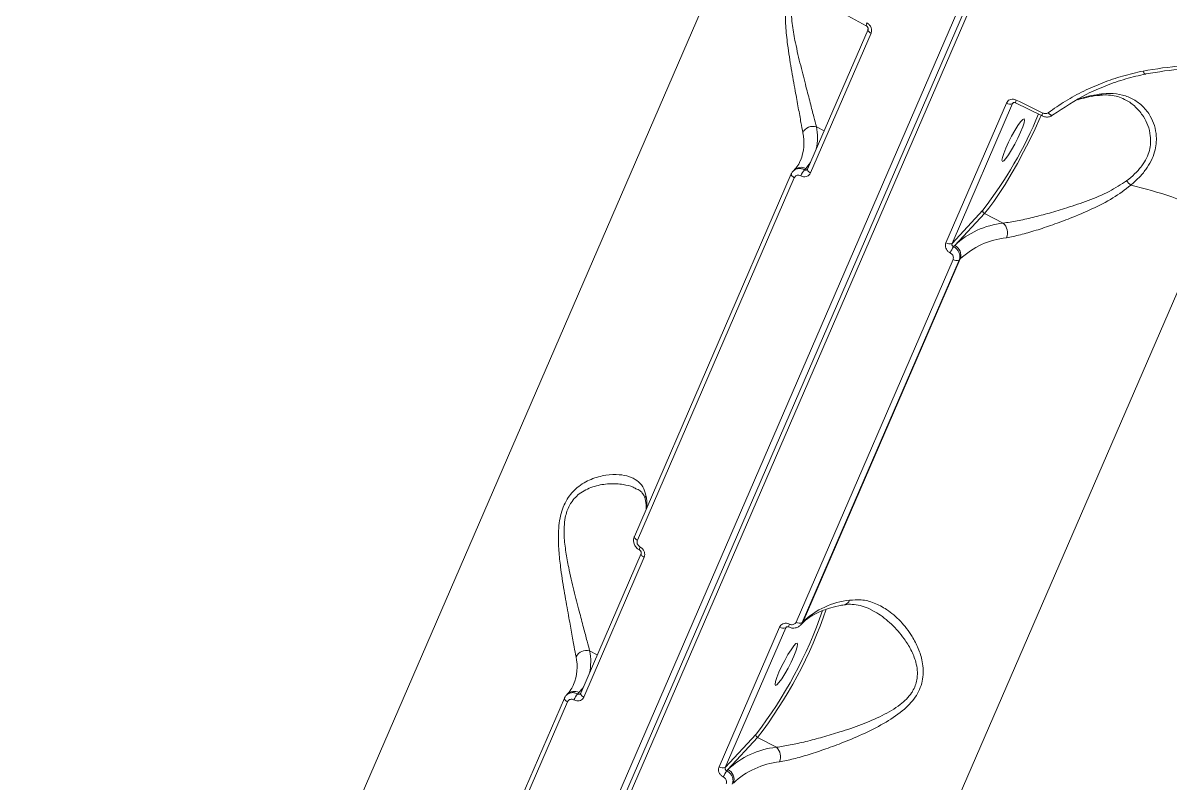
# Model space of a CAD drawing. Header units: millimetres. Extents: x -5550 to 7488, y -4093 to 4627.
# Drawn here: x -3147.2 to -2930.3, y 873.8 to 1017.5 of the extents above; entities that cross this region are included whole.
import ezdxf

# ---------------------------------------------------------------- set-up
doc = ezdxf.new("R2010")
doc.units = ezdxf.units.MM
doc.layers.add('DIKOM_ОБЪЕКТ', color=7, linetype='Continuous')

msp = doc.modelspace()

# ---------------------------------------------------------------- linework, layer by layer
at = {"layer": 'DIKOM_ОБЪЕКТ', "color": 7, "linetype": 'Continuous', "lineweight": 15}
for p, q in [((-2958.543, 1047.255), (-3131.536, 647.807)), ((-2957.387, 1047.079), (-3130.379, 647.631)), ((-3129.771, 646.897), (-2956.778, 1046.345)), ((-3014.859, 1029.317), (-3139.957, 740.46)), ((-2992.588, 1019.53), (-2987.72, 1016.894)), ((-2987.396, 1016.235), (-2998.834, 989.825)), ((-2998.258, 989.108), (-2986.821, 1015.518)), ((-2961.228, 1002.322), (-2972.666, 975.912)), ((-2971.504, 975.809), (-2960.067, 1002.219)), ((-2960.067, 1002.219), (-2959.918, 1002.379)), ((-2960.067, 1002.219), (-2959.99, 1002.332)), ((-2959.516, 1002.352), (-2954.491, 999.886)), ((-2943.773, 1003.779), (-2943.742, 1003.783)), ((-2997.138, 997.832), (-2995.69, 997.085)), ((-3001.361, 989.659), (-3001.568, 989.437)), ((-2999.181, 989.949), (-2999.399, 989.715)), ((-2998.43, 990.758), (-2999.181, 989.949)), ((-3001.899, 988.929), (-3031.565, 920.428)), ((-3030.995, 919.714), (-3001.329, 988.214)), ((-3001.862, 988.985), (-3001.899, 988.929)), ((-3047.51, 692.794), (-2922.412, 981.651)), ((-2965.661, 982.107), (-2971.504, 975.809)), ((-2971.008, 975.423), (-2965.399, 981.467)), ((-2961.833, 979.628), (-2965.399, 981.467)), ((-2971.226, 975.188), (-2971.008, 975.423)), ((-2971.323, 972.743), (-3000.989, 904.242)), ((-2999.833, 904.143), (-2970.167, 972.643)), ((-2969.962, 972.864), (-2999.628, 904.364)), ((-2970.167, 972.643), (-2969.962, 972.864)), ((-3030.287, 917.198), (-3041.724, 890.789)), ((-3041.149, 890.071), (-3029.711, 916.481)), ((-3004.119, 903.285), (-3015.556, 876.875)), ((-3014.395, 876.773), (-3002.957, 903.183)), ((-3002.957, 903.183), (-3002.809, 903.342)), ((-3002.957, 903.183), (-3002.88, 903.296)), ((-3000.129, 903.689), (-2999.923, 903.912)), ((-2999.628, 904.364), (-2999.833, 904.143)), ((-3040.029, 898.795), (-3038.58, 898.048)), ((-3041.32, 891.722), (-3042.071, 890.913)), ((-3044.79, 889.892), (-3074.456, 821.392)), ((-3044.753, 889.948), (-3044.79, 889.892)), ((-3044.252, 890.623), (-3044.458, 890.4)), ((-3042.071, 890.913), (-3042.289, 890.678)), ((-3073.885, 820.677), (-3044.219, 889.177)), ((-3008.551, 883.07), (-3014.395, 876.773)), ((-3013.898, 876.386), (-3008.29, 882.43)), ((-3004.724, 880.591), (-3008.29, 882.43)), ((-3014.116, 876.152), (-3013.898, 876.386))]:
    msp.add_line(p, q, dxfattribs=at)
at = {"layer": 'DIKOM_ОБЪЕКТ', "color": 7, "linetype": 'Continuous', "lineweight": 15, "flags": 128}
for points in [[(-2987.395, 1016.239), (-2987.402, 1016.219), (-2987.412, 1016.133), (-2987.387, 1016.035), (-2987.328, 1015.931), (-2987.239, 1015.823), (-2987.121, 1015.715), (-2986.98, 1015.612), (-2986.821, 1015.518)], [(-2934.872, 1007.82), (-2934.925, 1007.775), (-2934.985, 1007.765), (-2935.051, 1007.791), (-2935.121, 1007.851), (-2935.192, 1007.943), (-2935.262, 1008.063), (-2935.327, 1008.208), (-2935.386, 1008.373)], [(-2954.319, 1000.426), (-2954.949, 1000.734), (-2955.579, 1001.041), (-2956.208, 1001.349), (-2956.837, 1001.658), (-2957.466, 1001.967), (-2958.095, 1002.276), (-2958.723, 1002.585), (-2959.351, 1002.896)], [(-2965.399, 981.467), (-2964.567, 982.445), (-2963.621, 983.705), (-2962.584, 985.22), (-2961.478, 986.955), (-2960.327, 988.871), (-2959.158, 990.927), (-2957.997, 993.075), (-2956.869, 995.268), (-2955.8, 997.457), (-2954.814, 999.593), (-2954.589, 1000.1)], [(-2952.433, 1000.071), (-2952.5, 1000.023), (-2952.587, 1000.006), (-2952.691, 1000.019), (-2952.808, 1000.063), (-2952.935, 1000.134), (-2953.065, 1000.231), (-2953.196, 1000.351), (-2953.321, 1000.489)], [(-2958.539, 996.823), (-2959.049, 995.715), (-2959.631, 994.575), (-2960.239, 993.494), (-2960.822, 992.561), (-2961.334, 991.85), (-2961.733, 991.42), (-2961.988, 991.305), (-2962.076, 991.515), (-2961.991, 992.032), (-2961.741, 992.815), (-2961.344, 993.8), (-2960.834, 994.908), (-2960.252, 996.048), (-2959.645, 997.128), (-2959.061, 998.062), (-2958.55, 998.772), (-2958.15, 999.203), (-2957.896, 999.317), (-2957.808, 999.108), (-2957.892, 998.591), (-2958.143, 997.808), (-2958.539, 996.823)], [(-2999.181, 989.949), (-2998.513, 990.759), (-2998.291, 991.08)], [(-2998.834, 989.825), (-2998.84, 989.809), (-2998.849, 989.723), (-2998.824, 989.626), (-2998.766, 989.521), (-2998.676, 989.413), (-2998.559, 989.306), (-2998.418, 989.203), (-2998.258, 989.108)], [(-3001.899, 988.929), (-3001.905, 988.913), (-3001.915, 988.827), (-3001.89, 988.73), (-3001.832, 988.626), (-3001.744, 988.518), (-3001.627, 988.411), (-3001.487, 988.309), (-3001.329, 988.214)], [(-3031.565, 920.428), (-3031.571, 920.413), (-3031.581, 920.327), (-3031.556, 920.23), (-3031.498, 920.126), (-3031.41, 920.018), (-3031.293, 919.911), (-3031.153, 919.808), (-3030.995, 919.714)], [(-3030.285, 917.202), (-3030.293, 917.183), (-3030.303, 917.096), (-3030.278, 916.999), (-3030.219, 916.894), (-3030.13, 916.786), (-3030.012, 916.679), (-3029.871, 916.576), (-3029.711, 916.481)], [(-2999.923, 903.912), (-2999.801, 904.06), (-2999.628, 904.364)], [(-3001.43, 897.786), (-3001.94, 896.679), (-3002.522, 895.538), (-3003.13, 894.458), (-3003.713, 893.524), (-3004.225, 892.814), (-3004.624, 892.384), (-3004.878, 892.269), (-3004.967, 892.478), (-3004.882, 892.995), (-3004.631, 893.778), (-3004.235, 894.763), (-3003.725, 895.871), (-3003.143, 897.011), (-3002.535, 898.092), (-3001.952, 899.025), (-3001.44, 899.736), (-3001.041, 900.166), (-3000.787, 900.281), (-3000.699, 900.071), (-3000.783, 899.554), (-3001.034, 898.771), (-3001.43, 897.786)], [(-3042.071, 890.913), (-3041.404, 891.722), (-3041.181, 892.043)], [(-3044.79, 889.892), (-3044.796, 889.876), (-3044.805, 889.79), (-3044.781, 889.693), (-3044.723, 889.589), (-3044.634, 889.482), (-3044.518, 889.375), (-3044.378, 889.272), (-3044.219, 889.177)], [(-3041.724, 890.789), (-3041.731, 890.773), (-3041.74, 890.686), (-3041.715, 890.589), (-3041.657, 890.484), (-3041.567, 890.376), (-3041.45, 890.269), (-3041.308, 890.166), (-3041.149, 890.071)]]:
    msp.add_lwpolyline(points, dxfattribs=at)
at = {"layer": 'DIKOM_ОБЪЕКТ', "color": 7, "linetype": 'Continuous', "lineweight": 15}
for centre, radius, start, end in [((-3410.608, -907.764), 2000, 63.707735, 86.4319), ((-2986.97, 1017.019), 0.76, 144.85922, 189.45144), ((-2960.558, 1003.286), 1.174, 235.19474, 294.71555), ((-2958.391, 1002.307), 1.126, 148.47886, 177.70812), ((-2943.893, 1004.868), 1.096, 277.93591, 310.88834), ((-3028.252, 1030.504), 79.12, 322.28752, 337.53896), ((-2953.235, 999.783), 1.26, 149.32503, 175.32881), ((-2997.762, 995.747), 2.176, 73.35069, 153.62256), ((-3006.769, 995.824), 9.838, 347.33501, 11.77952), ((-3008.29, 994.817), 8.786, 337.59671, 12.4701), ((-3000.079, 988.362), 1.824, 60.49536, 134.66808), ((-2996.299, 987.023), 4.105, 139.03323, 157.85045), ((-2932.263, 992.698), 8.027, 219.07823, 227.37986), ((-2957.565, 902.427), 86.673, 66.07192, 76.74855), ((-2965.179, 981.93), 0.513, 159.89988, 244.57654), ((-2960.156, 963.858), 15.859, 96.07031, 133.17774), ((-2963.518, 977.81), 2.479, 337.70599, 47.188), ((-2959.627, 961.85), 15.104, 96.07158, 133.17813), ((-2971.995, 976.877), 1.175, 235.21394, 294.68674), ((-2965.668, 971.432), 6.708, 145.94652, 157.39944), ((-2971.889, 973.57), 2.052, 339.90011, 64.56903), ((-2970.658, 973.706), 1.171, 235.3467, 294.7643), ((-3027.963, 927.587), 1.547, 156.1216, 190.23531), ((-3039.288, 926.234), 10.107, 358.23242, 11.29585), ((-3029.851, 917.978), 0.77, 145.01432, 188.99289), ((-3075.812, 934.249), 85.114, 322.49576, 341.11503), ((-2989.292, 893.348), 15.106, 96.07303, 133.17421), ((-2992.174, 908.841), 1.368, 282.28677, 339.8019), ((-3074.266, 933.46), 82.81, 322.51911, 340.9336), ((-3003.448, 904.251), 1.175, 235.22262, 294.68767), ((-3001.268, 903.265), 1.141, 148.59913, 177.42881), ((-3000.324, 905.206), 1.171, 235.35113, 294.7716), ((-3040.652, 896.711), 2.175, 73.34225, 153.63489), ((-3049.66, 896.787), 9.838, 347.33543, 11.77911), ((-3051.194, 895.781), 8.799, 337.6233, 12.44351), ((-3042.97, 889.326), 1.824, 60.48323, 134.67405), ((-3039.183, 887.982), 4.113, 139.05234, 157.83135), ((-3008.07, 882.894), 0.513, 159.90398, 244.57244), ((-3003.046, 864.82), 15.861, 96.07237, 133.17569), ((-3006.408, 878.773), 2.478, 337.69957, 47.19441), ((-3014.886, 877.84), 1.174, 235.19474, 294.71555), ((-3014.78, 874.533), 2.052, 339.90011, 64.56903), ((-3002.517, 862.813), 15.105, 96.07283, 133.17688), ((-3008.563, 872.397), 6.703, 145.94296, 157.403)]:
    msp.add_arc(centre, radius, start, end, dxfattribs=at)
for points, knots in [([(-2956.211, 1047.443), (-2954.428, 1046.53), (-2949.258, 1043.884), (-2940.628, 1039.587), (-2930.298, 1034.591), (-2919.889, 1029.712), (-2909.41, 1024.953), (-2898.868, 1020.318), (-2888.272, 1015.81), (-2877.628, 1011.431), (-2866.946, 1007.187), (-2856.234, 1003.08), (-2845.499, 999.112), (-2834.749, 995.287), (-2823.993, 991.608), (-2813.238, 988.078), (-2802.493, 984.699), (-2791.766, 981.473), (-2781.065, 978.404), (-2770.397, 975.493), (-2759.771, 972.743), (-2749.195, 970.156), (-2738.677, 967.733), (-2728.224, 965.477), (-2717.845, 963.389), (-2707.547, 961.471), (-2697.338, 959.725), (-2687.226, 958.151), (-2677.217, 956.751), (-2667.321, 955.525), (-2657.543, 954.476), (-2647.892, 953.603), (-2638.375, 952.908), (-2628.998, 952.391), (-2619.769, 952.052), (-2610.695, 951.891), (-2601.783, 951.91), (-2593.038, 952.107), (-2584.468, 952.483), (-2576.079, 953.038), (-2567.878, 953.771), (-2559.87, 954.682), (-2552.062, 955.77), (-2544.46, 957.034), (-2537.068, 958.474), (-2529.893, 960.089), (-2522.941, 961.877), (-2516.216, 963.838), (-2509.723, 965.969), (-2503.469, 968.27), (-2497.457, 970.738), (-2491.692, 973.373), (-2486.178, 976.171), (-2480.921, 979.131), (-2475.925, 982.251), (-2471.19, 985.527), (-2466.732, 988.962), (-2462.888, 992.211), (-2460.653, 994.382), (-2459.708, 995.299)], [0, 0, 0, 0, 0.0093526, 0.0271224, 0.0448922, 0.0626619, 0.0804317, 0.0982017, 0.1159712, 0.1337409, 0.1515109, 0.1692808, 0.1870504, 0.2048205, 0.2225907, 0.2403612, 0.2581318, 0.2759023, 0.2936733, 0.3114445, 0.3292161, 0.346988, 0.3647601, 0.3825326, 0.4003058, 0.4180791, 0.4358532, 0.4536277, 0.4714026, 0.4891783, 0.5069546, 0.5247316, 0.5425094, 0.5602878, 0.5780672, 0.5958472, 0.6136283, 0.6314101, 0.6491928, 0.6669765, 0.6847609, 0.7025465, 0.7203326, 0.7381198, 0.7559073, 0.7736955, 0.7914839, 0.8092721, 0.8270598, 0.8448465, 0.8626315, 0.8804142, 0.8981937, 0.9159692, 0.9337395, 0.9515035, 0.9692603, 0.9870086, 1, 1, 1, 1]), ([(-3003.013, 1020.469), (-3003.021, 1019.277), (-3003.038, 1016.889), (-3002.561, 1012.958), (-3001.917, 1008.793), (-3001.184, 1004.783), (-3000.566, 1001.376), (-3000.074, 998.665), (-2999.827, 997.334), (-2999.711, 996.714)], [0, 0, 0, 0, 0.128153, 0.2567398, 0.4268151, 0.5968773, 0.7373095, 0.8775697, 1, 1, 1, 1]), ([(-2997.138, 997.832), (-2997.299, 998.438), (-2997.643, 999.735), (-2998.315, 1002.336), (-2999.158, 1005.569), (-3000.143, 1009.381), (-3001.053, 1013.279), (-3001.77, 1016.98), (-3001.901, 1019.227), (-3001.968, 1020.367)], [0, 0, 0, 0, 0.1227104, 0.2624634, 0.4060198, 0.5749277, 0.7482642, 0.8723706, 1, 1, 1, 1]), ([(-2986.821, 1015.518), (-2986.788, 1015.612), (-2986.704, 1015.85), (-2986.71, 1016.282), (-2986.869, 1016.755), (-2987.168, 1017.179), (-2987.45, 1017.364), (-2987.591, 1017.457)], [0, 0, 0, 0, 0.1406044, 0.3550717, 0.5698272, 0.7848333, 1, 1, 1, 1]), ([(-2987.72, 1016.892), (-2987.713, 1016.889), (-2987.663, 1016.867), (-2987.57, 1016.791), (-2987.465, 1016.668), (-2987.396, 1016.525), (-2987.368, 1016.39), (-2987.375, 1016.287), (-2987.392, 1016.254), (-2987.399, 1016.239)], [0, 0, 0, 0, 0.0279248, 0.1836576, 0.3448217, 0.5060855, 0.6757998, 0.8620519, 1, 1, 1, 1]), ([(-2920.543, 1009.225), (-2923.037, 1009.343), (-2928.083, 1009.581), (-2932.933, 1008.779), (-2935.386, 1008.373)], [0, 0, 0, 0, 0.4941813, 1, 1, 1, 1]), ([(-2934.872, 1007.82), (-2932.528, 1008.213), (-2927.785, 1009.008), (-2922.846, 1008.783), (-2920.348, 1008.669)], [0, 0, 0, 0, 0.4941657, 1, 1, 1, 1]), ([(-2935.386, 1008.373), (-2936.685, 1008.075), (-2939.281, 1007.481), (-2943.013, 1006.201), (-2946.624, 1004.627), (-2950.096, 1002.751), (-2952.246, 1001.243), (-2953.321, 1000.489)], [0, 0, 0, 0, 0.1978388, 0.3954999, 0.5931666, 0.7965901, 1, 1, 1, 1]), ([(-2952.433, 1000.071), (-2950.35, 1001.466), (-2947.194, 1003.581), (-2942.442, 1005.638), (-2938.725, 1006.932), (-2936.144, 1007.527), (-2934.872, 1007.82)], [0, 0, 0, 0, 0.3951695, 0.5986707, 0.802161, 1, 1, 1, 1]), ([(-2959.351, 1002.896), (-2959.453, 1002.939), (-2959.709, 1003.047), (-2960.15, 1003.085), (-2960.611, 1002.974), (-2961.003, 1002.717), (-2961.153, 1002.454), (-2961.228, 1002.322)], [0, 0, 0, 0, 0.1417724, 0.356717, 0.5713421, 0.7857371, 1, 1, 1, 1]), ([(-2959.984, 1002.329), (-2959.973, 1002.344), (-2959.944, 1002.383), (-2959.838, 1002.419), (-2959.675, 1002.41), (-2959.568, 1002.383), (-2959.518, 1002.353), (-2959.517, 1002.352)], [0, 0, 0, 0, 0.2167853, 0.5704175, 0.7842958, 0.9982883, 1, 1, 1, 1]), ([(-2947.819, 1002.916), (-2947.261, 1003.078), (-2946.11, 1003.413), (-2944.712, 1003.684), (-2943.848, 1003.758), (-2943.742, 1003.766)], [0, 0, 0, 0, 0.451823, 0.9330782, 1, 1, 1, 1]), ([(-2943.176, 1004.04), (-2944.561, 1003.853), (-2946.261, 1003.624), (-2947.497, 1003.06), (-2947.726, 1002.956)], [0, 0, 0, 0, 0.8151604, 1, 1, 1, 1]), ([(-2943.772, 1003.751), (-2943.535, 1003.785), (-2942.751, 1003.901), (-2941.538, 1003.832), (-2940.131, 1003.582), (-2939.316, 1003.209), (-2938.91, 1003.023)], [0, 0, 0, 0, 0.1237022, 0.410156, 0.7065655, 1, 1, 1, 1]), ([(-2937.698, 986.792), (-2937.177, 987.259), (-2936.135, 988.192), (-2934.823, 989.74), (-2933.808, 991.392), (-2932.966, 993.546), (-2932.759, 995.869), (-2933.192, 998.109), (-2934.035, 1000.034), (-2935.351, 1001.734), (-2937.141, 1003.087), (-2939.243, 1003.912), (-2941.29, 1004.197), (-2942.655, 1004.083), (-2943.176, 1004.04)], [0, 0, 0, 0, 0.0610589, 0.1220441, 0.183619, 0.2451871, 0.3548558, 0.4369229, 0.5190986, 0.6228181, 0.7265944, 0.8310906, 0.9355793, 1, 1, 1, 1]), ([(-2938.93, 1003.005), (-2938.834, 1002.967), (-2938.035, 1002.654), (-2936.772, 1001.599), (-2935.359, 999.979), (-2934.422, 998.107), (-2933.879, 995.98), (-2933.978, 993.821), (-2934.684, 991.892), (-2935.302, 990.876), (-2936.062, 989.872), (-2936.964, 988.875), (-2937.979, 988.054), (-2938.494, 987.639)], [0, 0, 0, 0, 0.0192747, 0.1603569, 0.3051437, 0.4153652, 0.5284151, 0.6745919, 0.7489508, 0.8259902, 0.8370789, 0.9174209, 1, 1, 1, 1]), ([(-2954.484, 999.903), (-2954.279, 999.817), (-2953.829, 999.63), (-2953.101, 999.696), (-2952.558, 999.944), (-2952.318, 1000.167), (-2952.242, 1000.237)], [0, 0, 0, 0, 0.2699306, 0.5908202, 0.8712466, 1, 1, 1, 1]), ([(-2953.321, 1000.489), (-2953.41, 1000.436), (-2953.587, 1000.332), (-2953.914, 1000.303), (-2954.162, 1000.355), (-2954.291, 1000.414), (-2954.319, 1000.426)], [0, 0, 0, 0, 0.3058235, 0.6116248, 0.9180957, 1, 1, 1, 1]), ([(-3000.189, 991.5), (-3000.241, 991.356), (-3000.435, 990.817), (-3000.862, 990.224), (-3001.262, 989.772), (-3001.361, 989.659)], [0, 0, 0, 0, 0.2141264, 0.8039823, 1, 1, 1, 1]), ([(-3001.517, 989.486), (-3001.52, 989.484), (-3001.687, 989.369), (-3001.776, 989.175), (-3001.862, 988.985)], [0, 0, 0, 0, 0.0200176, 1, 1, 1, 1]), ([(-2999.399, 989.715), (-2999.531, 989.775), (-2999.866, 989.926), (-3000.44, 989.984), (-3001.054, 989.856), (-3001.364, 989.609), (-3001.517, 989.486)], [0, 0, 0, 0, 0.1814298, 0.4562735, 0.7310509, 1, 1, 1, 1]), ([(-3000.101, 988.571), (-3000.002, 988.525), (-2999.752, 988.41), (-2999.321, 988.361), (-2998.868, 988.464), (-2998.482, 988.714), (-2998.333, 988.977), (-2998.258, 989.108)], [0, 0, 0, 0, 0.1418427, 0.3567012, 0.5713566, 0.7856927, 1, 1, 1, 1]), ([(-2998.869, 989.774), (-2998.873, 989.769), (-2998.904, 989.723), (-2999, 989.671), (-2999.145, 989.638), (-2999.286, 989.658), (-2999.366, 989.698), (-2999.399, 989.715)], [0, 0, 0, 0, 0.0327171, 0.2963865, 0.5604025, 0.8249676, 1, 1, 1, 1]), ([(-2998.835, 989.826), (-2998.836, 989.823), (-2998.845, 989.795), (-2998.859, 989.785), (-2998.871, 989.775)], [0, 0, 0, 0, 0.126642, 1, 1, 1, 1]), ([(-3001.329, 988.214), (-3001.279, 988.302), (-3001.179, 988.477), (-3000.922, 988.643), (-3000.621, 988.711), (-3000.333, 988.678), (-3000.167, 988.602), (-3000.101, 988.571)], [0, 0, 0, 0, 0.2142184, 0.4285635, 0.6431663, 0.8581052, 1, 1, 1, 1]), ([(-2938.494, 987.639), (-2939.576, 986.935), (-2941.85, 985.455), (-2945.763, 983.866), (-2949.575, 982.563), (-2953.105, 981.513), (-2956.272, 980.688), (-2959.263, 980.008), (-2960.977, 979.755), (-2961.833, 979.628)], [0, 0, 0, 0, 0.1463793, 0.3075822, 0.4690124, 0.6021002, 0.735116, 0.8676432, 1, 1, 1, 1]), ([(-2961.224, 976.869), (-2960.372, 977.037), (-2958.666, 977.373), (-2955.663, 978.243), (-2952.476, 979.296), (-2948.913, 980.627), (-2945.06, 982.264), (-2941.084, 984.24), (-2938.8, 985.961), (-2937.698, 986.792)], [0, 0, 0, 0, 0.1316595, 0.2634938, 0.3951429, 0.5268764, 0.6882937, 0.8495356, 1, 1, 1, 1]), ([(-2972.666, 975.912), (-2972.699, 975.818), (-2972.782, 975.58), (-2972.772, 975.152), (-2972.605, 974.687), (-2972.296, 974.275), (-2972.006, 974.098), (-2971.861, 974.01)], [0, 0, 0, 0, 0.1406128, 0.3550807, 0.5698671, 0.7848487, 1, 1, 1, 1]), ([(-2971.861, 974.01), (-2971.764, 973.951), (-2971.571, 973.833), (-2971.364, 973.559), (-2971.253, 973.249), (-2971.246, 972.964), (-2971.301, 972.806), (-2971.323, 972.743)], [0, 0, 0, 0, 0.2151465, 0.4301321, 0.645004, 0.8594804, 1, 1, 1, 1]), ([(-2971.226, 975.188), (-2971.275, 975.216), (-2971.374, 975.272), (-2971.48, 975.406), (-2971.538, 975.558), (-2971.543, 975.699), (-2971.515, 975.778), (-2971.504, 975.809)], [0, 0, 0, 0, 0.2155628, 0.430639, 0.6454151, 0.8596031, 1, 1, 1, 1]), ([(-2970.167, 972.643), (-2970.123, 972.768), (-2970.012, 973.086), (-2970.023, 973.657), (-2970.243, 974.278), (-2970.651, 974.831), (-2971.034, 975.069), (-2971.226, 975.188)], [0, 0, 0, 0, 0.1407125, 0.3554572, 0.5703017, 0.7851858, 1, 1, 1, 1]), ([(-3029.377, 928.213), (-3029.549, 928.779), (-3029.892, 929.912), (-3031.033, 931.048), (-3032.544, 931.802), (-3034.517, 932.179), (-3036.946, 932.102), (-3039.703, 931.361), (-3042.304, 929.917), (-3044.088, 927.956), (-3045.045, 926.014), (-3045.567, 924.328), (-3045.857, 922.475), (-3045.977, 920.123), (-3045.849, 917.335), (-3045.424, 913.679), (-3044.785, 909.641), (-3044.057, 905.642), (-3043.441, 902.253), (-3042.958, 899.586), (-3042.714, 898.279), (-3042.602, 897.677)], [0, 0, 0, 0, 0.0554773, 0.111026, 0.1664981, 0.2220063, 0.2900234, 0.3579633, 0.4226778, 0.4774065, 0.5052462, 0.5330938, 0.5627092, 0.5923752, 0.6404303, 0.6885807, 0.7603244, 0.8320618, 0.8909994, 0.9498672, 1, 1, 1, 1]), ([(-3040.029, 898.795), (-3040.185, 899.383), (-3040.523, 900.657), (-3041.184, 903.217), (-3042.024, 906.433), (-3043.003, 910.236), (-3043.904, 914.025), (-3044.553, 917.479), (-3044.855, 920.066), (-3044.873, 922.266), (-3044.653, 924.272), (-3044.138, 925.791), (-3043.421, 927.009), (-3042.727, 927.866), (-3041.267, 929.076), (-3039.051, 930.033), (-3036.269, 930.471), (-3033.815, 930.31), (-3032.074, 929.914), (-3031.336, 929.484), (-3031.112, 929.354)], [0, 0, 0, 0, 0.0593357, 0.1286014, 0.1997498, 0.2839067, 0.3702798, 0.425592, 0.482032, 0.5148623, 0.5485736, 0.5968271, 0.6096802, 0.6397855, 0.6708985, 0.7452232, 0.8244086, 0.9057667, 0.971407, 1, 1, 1, 1]), ([(-3031.097, 929.38), (-3030.946, 929.309), (-3030.493, 929.096), (-3030.038, 928.615), (-3029.654, 928.037), (-3029.536, 927.482), (-3029.494, 927.287)], [0, 0, 0, 0, 0.1589779, 0.476033, 0.8151281, 1, 1, 1, 1]), ([(-3029.483, 927.304), (-3029.436, 927.039), (-3029.328, 926.426), (-3029.336, 925.877), (-3029.34, 925.565)], [0, 0, 0, 0, 0.4317221, 1, 1, 1, 1]), ([(-3392.025, 922.491), (-3392.047, 921.778), (-3392.122, 919.276), (-3391.943, 914.883), (-3391.492, 909.317), (-3390.727, 903.654), (-3389.672, 897.905), (-3388.321, 892.073), (-3386.677, 886.163), (-3384.741, 880.18), (-3382.515, 874.128), (-3380, 868.012), (-3377.198, 861.837), (-3374.111, 855.607), (-3370.742, 849.327), (-3367.094, 843.002), (-3363.169, 836.637), (-3358.97, 830.237), (-3354.501, 823.806), (-3349.765, 817.349), (-3344.766, 810.871), (-3339.508, 804.376), (-3333.994, 797.871), (-3328.229, 791.358), (-3322.217, 784.845), (-3315.962, 778.334), (-3309.47, 771.831), (-3302.746, 765.341), (-3295.793, 758.869), (-3288.618, 752.419), (-3281.227, 745.996), (-3273.624, 739.605), (-3265.815, 733.252), (-3257.806, 726.939), (-3249.604, 720.674), (-3241.214, 714.459), (-3232.642, 708.299), (-3223.896, 702.2), (-3214.981, 696.166), (-3205.905, 690.201), (-3196.674, 684.309), (-3187.295, 678.496), (-3177.776, 672.765), (-3168.122, 667.121), (-3158.343, 661.568), (-3148.443, 656.112), (-3139.547, 651.344), (-3133.929, 648.422), (-3131.681, 647.253)], [0, 0, 0, 0, 0.0088209, 0.0309505, 0.0530921, 0.0752453, 0.097409, 0.1195825, 0.1417638, 0.1639522, 0.1861457, 0.208344, 0.2305454, 0.2527491, 0.2749542, 0.2971604, 0.3193671, 0.3415734, 0.3637795, 0.3859847, 0.4081892, 0.4303927, 0.4525952, 0.4747967, 0.4969973, 0.5191965, 0.541395, 0.5635922, 0.5857888, 0.6079841, 0.6301785, 0.6523721, 0.6745648, 0.6967567, 0.7189481, 0.7411389, 0.7633286, 0.7855178, 0.8077068, 0.8298953, 0.8520828, 0.8742703, 0.8964575, 0.9186442, 0.9408305, 0.9630167, 0.9852027, 1, 1, 1, 1]), ([(-3031.549, 920.42), (-3031.615, 920.243), (-3031.761, 919.851), (-3031.692, 919.172), (-3031.388, 918.509), (-3030.984, 918.054), (-3030.678, 917.913), (-3030.601, 917.878)], [0, 0, 0, 0, 0.1908381, 0.422001, 0.6636029, 0.915548, 1, 1, 1, 1]), ([(-3030.482, 918.42), (-3030.576, 918.482), (-3030.764, 918.605), (-3030.963, 918.888), (-3031.069, 919.204), (-3031.073, 919.492), (-3031.017, 919.651), (-3030.995, 919.714)], [0, 0, 0, 0, 0.2151819, 0.430156, 0.6449656, 0.8594512, 1, 1, 1, 1]), ([(-3030.611, 917.855), (-3030.603, 917.852), (-3030.554, 917.831), (-3030.461, 917.754), (-3030.356, 917.631), (-3030.287, 917.488), (-3030.259, 917.353), (-3030.266, 917.251), (-3030.283, 917.217), (-3030.29, 917.203)], [0, 0, 0, 0, 0.0278696, 0.1836409, 0.3448176, 0.5060937, 0.6758211, 0.8621833, 1, 1, 1, 1]), ([(-3029.711, 916.481), (-3029.678, 916.575), (-3029.595, 916.814), (-3029.601, 917.246), (-3029.76, 917.719), (-3030.059, 918.142), (-3030.341, 918.327), (-3030.482, 918.42)], [0, 0, 0, 0, 0.1406305, 0.3551102, 0.5698782, 0.7848968, 1, 1, 1, 1]), ([(-3004.115, 877.833), (-3003.263, 878), (-3001.557, 878.336), (-2998.554, 879.207), (-2995.366, 880.259), (-2991.806, 881.592), (-2987.94, 883.218), (-2983.985, 885.25), (-2980.574, 887.567), (-2978.449, 889.896), (-2977.449, 891.883), (-2977.004, 893.487), (-2976.903, 895.137), (-2977.133, 897.112), (-2977.823, 899.293), (-2979.204, 901.919), (-2981.199, 904.495), (-2983.678, 906.608), (-2986.207, 907.936), (-2988.579, 908.568), (-2990.162, 908.432), (-2990.89, 908.369)], [0, 0, 0, 0, 0.0554756, 0.1110261, 0.1664985, 0.2220065, 0.2900257, 0.3579644, 0.4226785, 0.477407, 0.5052492, 0.5330962, 0.5627117, 0.5923763, 0.6404303, 0.6885818, 0.7603284, 0.8320632, 0.8910004, 0.9498674, 1, 1, 1, 1]), ([(-2999.923, 903.912), (-2999.76, 904.078), (-2999.265, 904.581), (-2998.232, 905.347), (-2996.725, 906.154), (-2994.963, 906.816), (-2993.318, 907.249), (-2992.238, 907.441), (-2991.888, 907.504)], [0, 0, 0, 0, 0.1024892, 0.310679, 0.5124722, 0.7099246, 0.9057016, 1, 1, 1, 1]), ([(-2991.889, 907.473), (-2991.731, 907.508), (-2991.1, 907.644), (-2989.98, 907.599), (-2988.497, 907.296), (-2987.403, 906.919), (-2986.827, 906.573), (-2986.756, 906.531)], [0, 0, 0, 0, 0.0914071, 0.3654834, 0.6566128, 0.9579155, 1, 1, 1, 1]), ([(-2986.766, 906.482), (-2986.421, 906.32), (-2985.079, 905.689), (-2982.924, 903.915), (-2980.759, 901.505), (-2979.209, 899.033), (-2978.385, 897.007), (-2978.038, 895.175), (-2978.048, 893.398), (-2978.515, 891.935), (-2979.297, 890.644), (-2980.1, 889.677), (-2981.871, 888.129), (-2984.754, 886.465), (-2988.644, 884.819), (-2992.468, 883.528), (-2995.995, 882.475), (-2999.163, 881.651), (-3002.154, 880.972), (-3003.868, 880.718), (-3004.724, 880.591)], [0, 0, 0, 0, 0.0295235, 0.114811, 0.2000934, 0.2560555, 0.3118789, 0.3451965, 0.3784301, 0.4266923, 0.4395492, 0.4701276, 0.5007725, 0.5751163, 0.6553538, 0.7357044, 0.8019478, 0.8681562, 0.9341202, 1, 1, 1, 1]), ([(-3002.242, 903.859), (-3002.343, 903.902), (-3002.6, 904.01), (-3003.041, 904.048), (-3003.502, 903.937), (-3003.893, 903.681), (-3004.044, 903.417), (-3004.119, 903.285)], [0, 0, 0, 0, 0.1418499, 0.3567862, 0.5713175, 0.7856993, 1, 1, 1, 1]), ([(-3002.875, 903.292), (-3002.864, 903.307), (-3002.835, 903.346), (-3002.728, 903.383), (-3002.567, 903.372), (-3002.457, 903.35), (-3002.408, 903.316), (-3002.408, 903.316)], [0, 0, 0, 0, 0.2167968, 0.570463, 0.7842242, 0.9982281, 1, 1, 1, 1]), ([(-3002.401, 903.332), (-3002.194, 903.245), (-3001.745, 903.054), (-3001.027, 903.126), (-3000.474, 903.34), (-3000.273, 903.58), (-3000.217, 903.647)], [0, 0, 0, 0, 0.2766363, 0.6021372, 0.8887643, 1, 1, 1, 1]), ([(-3000.989, 904.242), (-3001.04, 904.155), (-3001.14, 903.979), (-3001.401, 903.808), (-3001.709, 903.733), (-3002.003, 903.758), (-3002.174, 903.83), (-3002.242, 903.859)], [0, 0, 0, 0, 0.2142322, 0.4286709, 0.643145, 0.8580988, 1, 1, 1, 1]), ([(-3000.192, 903.631), (-3000.185, 903.637), (-3000.011, 903.754), (-2999.92, 903.952), (-2999.833, 904.143)], [0, 0, 0, 0, 0.0436406, 1, 1, 1, 1]), ([(-3043.079, 892.463), (-3043.131, 892.32), (-3043.326, 891.781), (-3043.753, 891.187), (-3044.152, 890.735), (-3044.252, 890.623)], [0, 0, 0, 0, 0.2141325, 0.8039646, 1, 1, 1, 1]), ([(-3044.407, 890.449), (-3044.411, 890.447), (-3044.579, 890.334), (-3044.667, 890.139), (-3044.753, 889.948)], [0, 0, 0, 0, 0.0203504, 1, 1, 1, 1]), ([(-3042.289, 890.678), (-3042.422, 890.738), (-3042.757, 890.889), (-3043.331, 890.947), (-3043.944, 890.82), (-3044.254, 890.572), (-3044.407, 890.449)], [0, 0, 0, 0, 0.1814358, 0.4563185, 0.7310032, 1, 1, 1, 1]), ([(-3044.219, 889.177), (-3044.17, 889.265), (-3044.07, 889.44), (-3043.813, 889.607), (-3043.512, 889.674), (-3043.224, 889.642), (-3043.058, 889.565), (-3042.992, 889.534)], [0, 0, 0, 0, 0.2142142, 0.4285552, 0.6431538, 0.8580796, 1, 1, 1, 1]), ([(-3042.992, 889.534), (-3042.893, 889.488), (-3042.643, 889.373), (-3042.212, 889.325), (-3041.759, 889.427), (-3041.373, 889.677), (-3041.224, 889.94), (-3041.149, 890.071)], [0, 0, 0, 0, 0.1418425, 0.3567005, 0.5713555, 0.7857164, 1, 1, 1, 1]), ([(-3041.76, 890.738), (-3041.763, 890.733), (-3041.794, 890.686), (-3041.89, 890.635), (-3042.036, 890.601), (-3042.177, 890.621), (-3042.257, 890.662), (-3042.289, 890.678)], [0, 0, 0, 0, 0.0326602, 0.2962717, 0.56052, 0.825027, 1, 1, 1, 1]), ([(-3041.725, 890.79), (-3041.727, 890.786), (-3041.735, 890.759), (-3041.749, 890.748), (-3041.762, 890.739)], [0, 0, 0, 0, 0.126428, 1, 1, 1, 1]), ([(-3015.556, 876.875), (-3015.589, 876.781), (-3015.672, 876.543), (-3015.663, 876.116), (-3015.496, 875.651), (-3015.186, 875.238), (-3014.896, 875.062), (-3014.751, 874.973)], [0, 0, 0, 0, 0.1406393, 0.3550966, 0.5698115, 0.7848408, 1, 1, 1, 1]), ([(-3014.116, 876.152), (-3014.166, 876.179), (-3014.265, 876.235), (-3014.371, 876.369), (-3014.429, 876.521), (-3014.434, 876.662), (-3014.406, 876.741), (-3014.395, 876.773)], [0, 0, 0, 0, 0.2153154, 0.4305561, 0.6452759, 0.8594704, 1, 1, 1, 1]), ([(-3014.751, 874.973), (-3014.655, 874.914), (-3014.462, 874.797), (-3014.255, 874.522), (-3014.143, 874.212), (-3014.137, 873.927), (-3014.192, 873.769), (-3014.214, 873.706)], [0, 0, 0, 0, 0.2151478, 0.4301274, 0.6450028, 0.8595104, 1, 1, 1, 1]), ([(-3013.058, 873.606), (-3013.014, 873.732), (-3012.903, 874.049), (-3012.914, 874.62), (-3013.134, 875.241), (-3013.542, 875.795), (-3013.925, 876.033), (-3014.116, 876.152)], [0, 0, 0, 0, 0.1407326, 0.355443, 0.5702882, 0.7851231, 1, 1, 1, 1])]:
    msp.add_open_spline(points, degree=3, knots=knots, dxfattribs=at)

doc.saveas('drawing.dxf')
